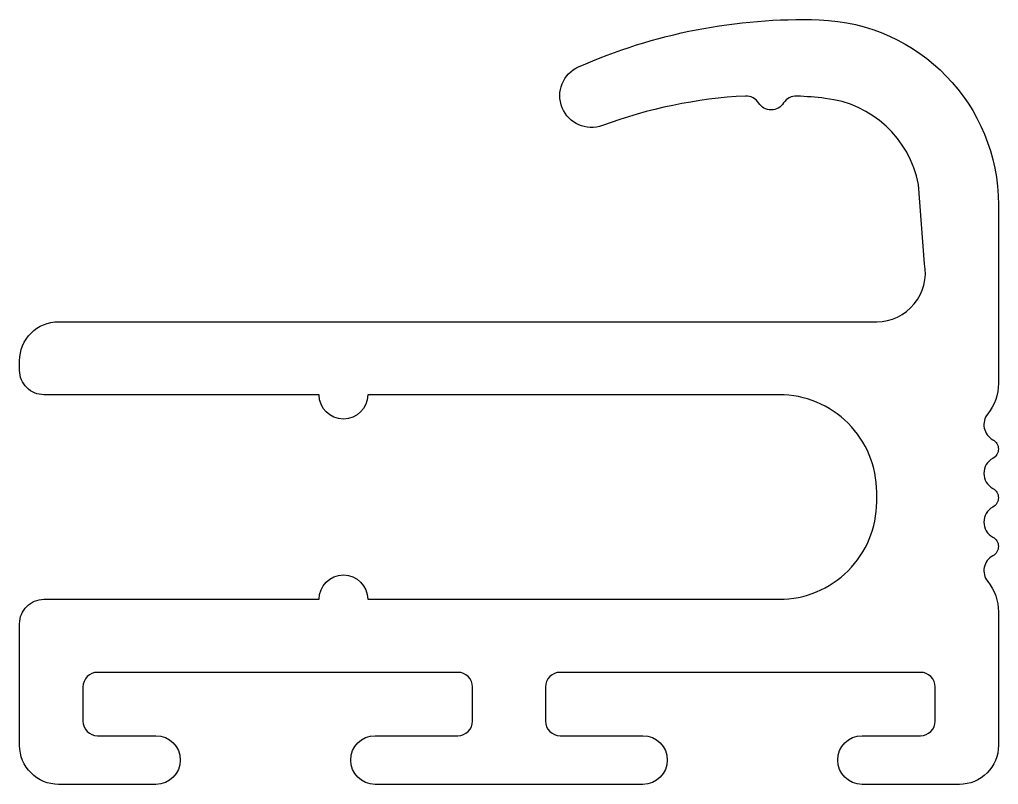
# Model space of a CAD drawing. Extents: x 172.1 to 192.2, y 223.6 to 239.3.
import ezdxf

# ---------------------------------------------------------------- set-up
doc = ezdxf.new("R2010")
doc.units = 0
doc.layers.get('0').update_dxf_attribs({"linetype": 'CONTINUOUS'})

msp = doc.modelspace()

# ---------------------------------------------------------------- linework, layer by layer
msp.add_lwpolyline([(192.185, 227.158), (192.185, 224.418, -0.414214), (191.385, 223.618), (189.385, 223.618, -1), (189.385, 224.618), (190.585, 224.618, 0.414214), (190.885, 224.918), (190.885, 225.618, 0.414214), (190.585, 225.918), (183.185, 225.918, 0.414214), (182.885, 225.618), (182.885, 224.918, 0.414214), (183.185, 224.618), (184.885, 224.618, -1), (184.885, 223.618), (179.385, 223.618, -1), (179.385, 224.618), (181.085, 224.618, 0.414214), (181.385, 224.918), (181.385, 225.618, 0.414214), (181.085, 225.918), (173.685, 225.918, 0.414214), (173.385, 225.618), (173.385, 224.918, 0.414214), (173.685, 224.618), (174.885, 224.618, -1), (174.885, 223.618), (172.885, 223.618, -0.414214), (172.085, 224.418), (172.085, 226.918, -0.414214), (172.585, 227.418), (178.235, 227.418, -1), (179.235, 227.418), (187.685, 227.418, 0.414214), (189.685, 229.418), (189.685, 229.618, 0.414214), (187.685, 231.618), (179.235, 231.618, -1), (178.235, 231.618), (172.585, 231.618, -0.414214), (172.085, 232.118), (172.085, 232.318, -0.414214), (172.885, 233.118), (189.685, 233.118, 0.471531), (190.666, 234.308), (190.544, 235.937, 0.327979), (188.629, 237.704, 0.014669), (188.045, 237.752, 0.275085), (187.773, 237.609, -0.560026), (187.261, 237.609, 0.275085), (186.99, 237.752, 0.07538), (184.053, 237.147, -0.968612), (183.565, 238.351, -0.112789), (188.505, 239.316, -0.404939), (192.185, 235.518), (192.185, 231.851, -0.171068), (191.964, 231.224, 0.468844), (192.07, 230.696, -0.596675), (192.07, 230.312, 0.596675), (192.07, 229.696, -0.596675), (192.07, 229.312, 0.596675), (192.07, 228.696, -0.596675), (192.07, 228.312, 0.468844), (191.964, 227.785, -0.171068)], format="xyb", close=True)

doc.saveas('drawing.dxf')
